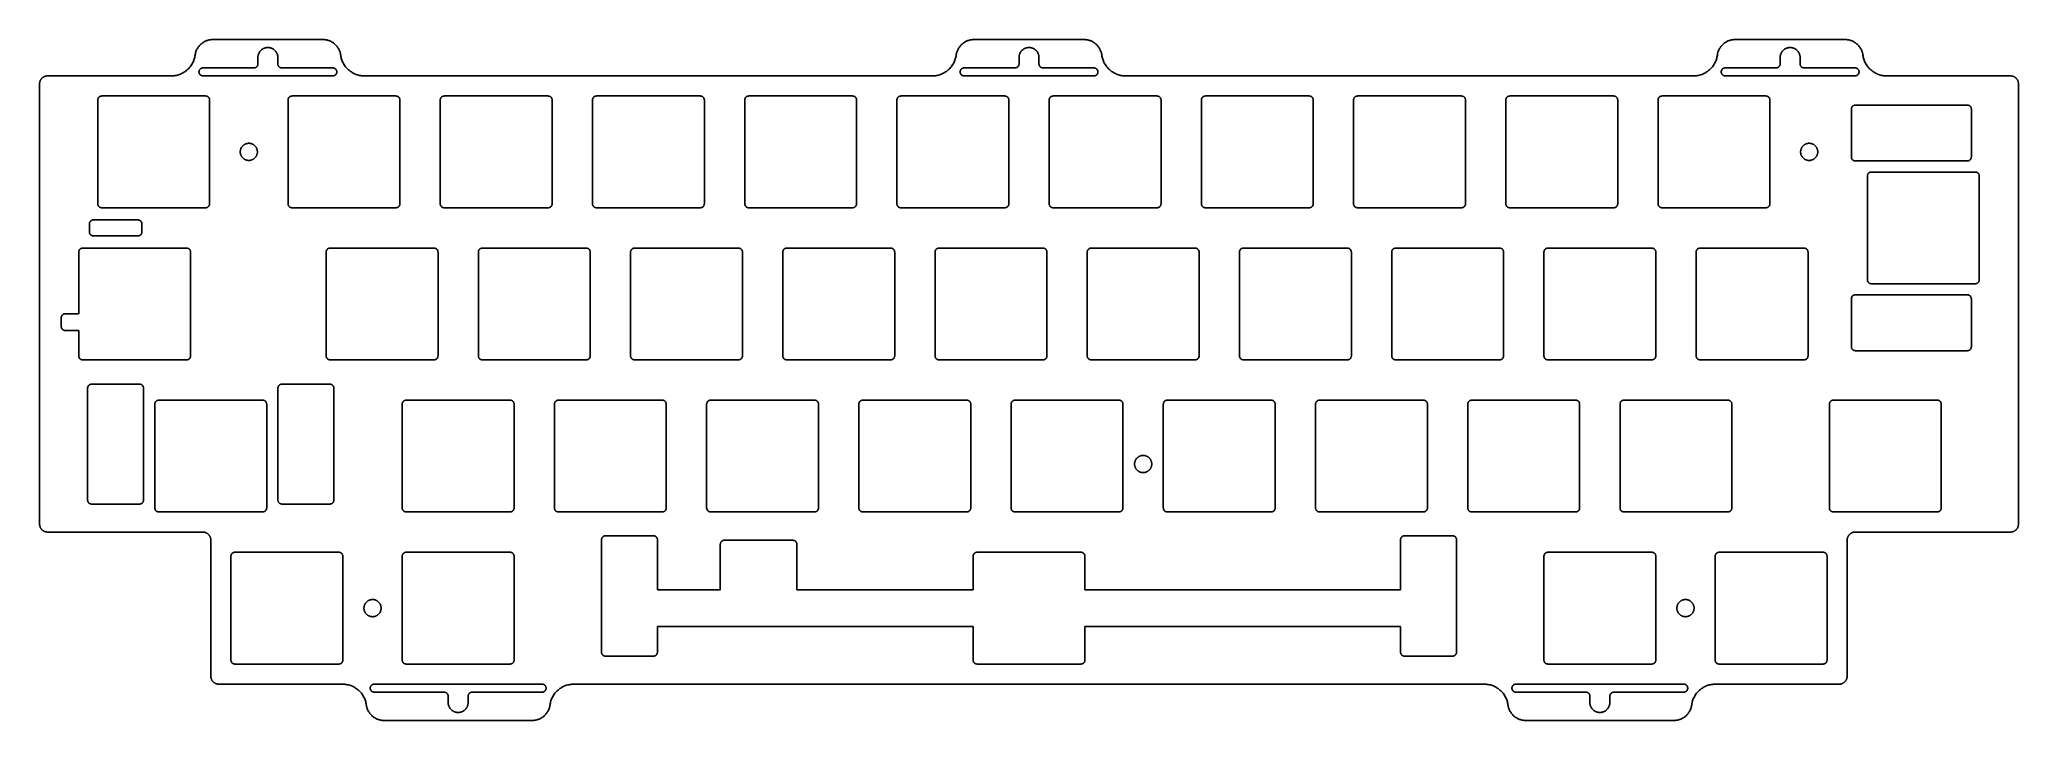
# Model space of a CAD drawing. Header units: millimetres. Extents: x -2342 to -2095, y -558 to -472.
import ezdxf

# ---------------------------------------------------------------- set-up
doc = ezdxf.new("R2010")
doc.units = ezdxf.units.MM
doc.layers.add('默认', color=7, linetype='Continuous', true_color=0xffffff)

msp = doc.modelspace()

# ---------------------------------------------------------------- linework, layer by layer
at = {"layer": '默认'}
for p, q in [((-2330.01, -495.07), (-2335.59, -495.07)), ((-2336.09, -495.57), (-2336.09, -496.57)), ((-2335.59, -497.07), (-2330.01, -497.07)), ((-2329.51, -496.57), (-2329.51, -495.57)), ((-2339.61, -507.32), (-2339.61, -508.42)), ((-2338.56, -506.82), (-2339.11, -506.82)), ((-2337.42, -506.82), (-2338.56, -506.82)), ((-2339.11, -508.92), (-2338.56, -508.92)), ((-2338.56, -508.92), (-2337.42, -508.92))]:
    msp.add_line(p, q, dxfattribs=at)
for points in [[(-2257.13, -535.7), (-2257.13, -541.4), (-2265, -541.4)], [(-2248.05, -535.2), (-2256.63, -535.2)], [(-2225.5, -541.4), (-2247.55, -541.4), (-2247.55, -535.7)], [(-2172, -541.4), (-2211.5, -541.4)], [(-2265, -546), (-2225.5, -546)], [(-2211.5, -546), (-2172, -546)]]:
    msp.add_lwpolyline(points, dxfattribs=at)
for points, weights in [([(-2322.86, -474.43), (-2322.6, -472.48), (-2320.63, -472.48)], [1, 0.752772652709, 1]), ([(-2306.87, -472.48), (-2304.9, -472.48), (-2304.64, -474.43)], [1, 0.752772652709, 1]), ([(-2227.61, -474.43), (-2227.35, -472.48), (-2225.38, -472.48)], [1, 0.752772652709, 1]), ([(-2211.62, -472.48), (-2209.65, -472.48), (-2209.39, -474.43)], [1, 0.752772652709, 1]), ([(-2132.36, -474.43), (-2132.1, -472.48), (-2130.13, -472.48)], [1, 0.752772652709, 1]), ([(-2116.37, -472.48), (-2114.4, -472.48), (-2114.14, -474.43)], [1, 0.752772652709, 1]), ([(-2325.84, -477.03), (-2323.21, -477.03), (-2322.86, -474.43)], [1, 0.752772652709, 1]), ([(-2304.64, -474.43), (-2304.29, -477.03), (-2301.66, -477.03)], [1, 0.752772652709, 1]), ([(-2230.59, -477.03), (-2227.96, -477.03), (-2227.61, -474.43)], [1, 0.752772652709, 1]), ([(-2209.39, -474.43), (-2209.04, -477.03), (-2206.41, -477.03)], [1, 0.752772652709, 1]), ([(-2135.34, -477.03), (-2132.71, -477.03), (-2132.36, -474.43)], [1, 0.752772652709, 1]), ([(-2114.14, -474.43), (-2113.79, -477.03), (-2111.16, -477.03)], [1, 0.752772652709, 1]), ([(-2342.32, -478.03), (-2342.32, -477.03), (-2341.32, -477.03)], [1, 0.707106781187, 1]), ([(-2315, -475.53), (-2315, -476.03), (-2315.5, -476.03)], [1, 0.707106781187, 1]), ([(-2312, -476.03), (-2312.5, -476.03), (-2312.5, -475.53)], [1, 0.707106781187, 1]), ([(-2219.75, -475.53), (-2219.75, -476.03), (-2220.25, -476.03)], [1, 0.707106781187, 1]), ([(-2216.75, -476.03), (-2217.25, -476.03), (-2217.25, -475.53)], [1, 0.707106781187, 1]), ([(-2124.5, -475.53), (-2124.5, -476.03), (-2125, -476.03)], [1, 0.707106781186, 1]), ([(-2121.5, -476.03), (-2122, -476.03), (-2122, -475.53)], [1, 0.707106781187, 1]), ([(-2095.68, -477.03), (-2094.68, -477.03), (-2094.68, -478.03)], [1, 0.707106781187, 1]), ([(-2334.54, -479.55), (-2335.04, -479.55), (-2335.04, -480.05)], [1, 0.707106781186, 1]), ([(-2321.04, -480.05), (-2321.04, -479.55), (-2321.54, -479.55)], [1, 0.707106781187, 1]), ([(-2310.73, -479.55), (-2311.23, -479.55), (-2311.23, -480.05)], [1, 0.707106781187, 1]), ([(-2297.23, -480.05), (-2297.23, -479.55), (-2297.73, -479.55)], [1, 0.707106781186, 1]), ([(-2291.68, -479.55), (-2292.18, -479.55), (-2292.18, -480.05)], [1, 0.707106781187, 1]), ([(-2278.18, -480.05), (-2278.18, -479.55), (-2278.68, -479.55)], [1, 0.707106781186, 1]), ([(-2272.63, -479.55), (-2273.13, -479.55), (-2273.13, -480.05)], [1, 0.707106781186, 1]), ([(-2259.13, -480.05), (-2259.13, -479.55), (-2259.63, -479.55)], [1, 0.707106781187, 1]), ([(-2253.58, -479.55), (-2254.08, -479.55), (-2254.08, -480.05)], [1, 0.707106781187, 1]), ([(-2240.08, -480.05), (-2240.08, -479.55), (-2240.58, -479.55)], [1, 0.707106781186, 1]), ([(-2234.53, -479.55), (-2235.03, -479.55), (-2235.03, -480.05)], [1, 0.707106781186, 1]), ([(-2221.03, -480.05), (-2221.03, -479.55), (-2221.53, -479.55)], [1, 0.707106781187, 1]), ([(-2215.48, -479.55), (-2215.98, -479.55), (-2215.98, -480.05)], [1, 0.707106781186, 1]), ([(-2201.98, -480.05), (-2201.98, -479.55), (-2202.48, -479.55)], [1, 0.707106781186, 1]), ([(-2196.43, -479.55), (-2196.93, -479.55), (-2196.93, -480.05)], [1, 0.707106781187, 1]), ([(-2182.93, -480.05), (-2182.93, -479.55), (-2183.43, -479.55)], [1, 0.707106781187, 1]), ([(-2177.38, -479.55), (-2177.88, -479.55), (-2177.88, -480.05)], [1, 0.707106781186, 1]), ([(-2163.88, -480.05), (-2163.88, -479.55), (-2164.38, -479.55)], [1, 0.707106781186, 1]), ([(-2158.33, -479.55), (-2158.83, -479.55), (-2158.83, -480.05)], [1, 0.707106781186, 1]), ([(-2144.83, -480.05), (-2144.83, -479.55), (-2145.33, -479.55)], [1, 0.707106781186, 1]), ([(-2139.28, -479.55), (-2139.78, -479.55), (-2139.78, -480.05)], [1, 0.707106781186, 1]), ([(-2125.78, -480.05), (-2125.78, -479.55), (-2126.28, -479.55)], [1, 0.707106781186, 1]), ([(-2115.09, -480.69), (-2115.59, -480.7), (-2115.59, -481.2)], [1, 0.707106781187, 1]), ([(-2100.57, -481.19), (-2100.57, -480.69), (-2101.07, -480.69)], [1, 0.707106781187, 1]), ([(-2115.59, -487.19), (-2115.59, -487.69), (-2115.09, -487.69)], [1, 0.707106781187, 1]), ([(-2113.08, -489.07), (-2113.58, -489.07), (-2113.58, -489.57)], [1, 0.707106781186, 1]), ([(-2099.58, -489.57), (-2099.58, -489.07), (-2100.08, -489.07)], [1, 0.707106781186, 1]), ([(-2335.59, -495.07), (-2336.09, -495.07), (-2336.09, -495.57)], [1, 0.707106781187, 1]), ([(-2335.04, -493.05), (-2335.04, -493.55), (-2334.54, -493.55)], [1, 0.707106781186, 1]), ([(-2329.51, -495.57), (-2329.51, -495.07), (-2330.01, -495.07)], [1, 0.707106781187, 1]), ([(-2321.54, -493.55), (-2321.04, -493.55), (-2321.04, -493.05)], [1, 0.707106781187, 1]), ([(-2311.23, -493.05), (-2311.23, -493.55), (-2310.73, -493.55)], [1, 0.707106781187, 1]), ([(-2297.73, -493.55), (-2297.23, -493.55), (-2297.23, -493.05)], [1, 0.707106781187, 1]), ([(-2292.18, -493.05), (-2292.18, -493.55), (-2291.68, -493.55)], [1, 0.707106781186, 1]), ([(-2278.68, -493.55), (-2278.18, -493.55), (-2278.18, -493.05)], [1, 0.707106781187, 1]), ([(-2273.13, -493.05), (-2273.13, -493.55), (-2272.63, -493.55)], [1, 0.707106781187, 1]), ([(-2259.63, -493.55), (-2259.13, -493.55), (-2259.13, -493.05)], [1, 0.707106781186, 1]), ([(-2254.08, -493.05), (-2254.08, -493.55), (-2253.58, -493.55)], [1, 0.707106781186, 1]), ([(-2240.58, -493.55), (-2240.08, -493.55), (-2240.08, -493.05)], [1, 0.707106781187, 1]), ([(-2235.03, -493.05), (-2235.03, -493.55), (-2234.53, -493.55)], [1, 0.707106781187, 1]), ([(-2221.53, -493.55), (-2221.03, -493.55), (-2221.03, -493.05)], [1, 0.707106781187, 1]), ([(-2215.98, -493.05), (-2215.98, -493.55), (-2215.48, -493.55)], [1, 0.707106781186, 1]), ([(-2202.48, -493.55), (-2201.98, -493.55), (-2201.98, -493.05)], [1, 0.707106781186, 1]), ([(-2196.93, -493.05), (-2196.93, -493.55), (-2196.43, -493.55)], [1, 0.707106781187, 1]), ([(-2183.43, -493.55), (-2182.93, -493.55), (-2182.93, -493.05)], [1, 0.707106781187, 1]), ([(-2177.88, -493.05), (-2177.88, -493.55), (-2177.38, -493.55)], [1, 0.707106781186, 1]), ([(-2164.38, -493.55), (-2163.88, -493.55), (-2163.88, -493.05)], [1, 0.707106781187, 1]), ([(-2158.83, -493.05), (-2158.83, -493.55), (-2158.33, -493.55)], [1, 0.707106781186, 1]), ([(-2145.33, -493.55), (-2144.83, -493.55), (-2144.83, -493.05)], [1, 0.707106781186, 1]), ([(-2139.78, -493.05), (-2139.78, -493.55), (-2139.28, -493.55)], [1, 0.707106781187, 1]), ([(-2126.28, -493.55), (-2125.78, -493.55), (-2125.78, -493.05)], [1, 0.707106781186, 1]), ([(-2336.09, -496.57), (-2336.09, -497.07), (-2335.59, -497.07)], [1, 0.707106781187, 1]), ([(-2330.01, -497.07), (-2329.51, -497.07), (-2329.51, -496.57)], [1, 0.707106781186, 1]), ([(-2336.92, -498.6), (-2337.42, -498.6), (-2337.42, -499.1)], [1, 0.707106781186, 1]), ([(-2323.42, -499.1), (-2323.42, -498.6), (-2323.92, -498.6)], [1, 0.707106781187, 1]), ([(-2305.96, -498.6), (-2306.46, -498.6), (-2306.46, -499.1)], [1, 0.707106781186, 1]), ([(-2292.46, -499.1), (-2292.46, -498.6), (-2292.96, -498.6)], [1, 0.707106781187, 1]), ([(-2286.91, -498.6), (-2287.41, -498.6), (-2287.41, -499.1)], [1, 0.707106781187, 1]), ([(-2273.41, -499.1), (-2273.41, -498.6), (-2273.91, -498.6)], [1, 0.707106781187, 1]), ([(-2267.86, -498.6), (-2268.36, -498.6), (-2268.36, -499.1)], [1, 0.707106781187, 1]), ([(-2254.36, -499.1), (-2254.36, -498.6), (-2254.86, -498.6)], [1, 0.707106781187, 1]), ([(-2248.81, -498.6), (-2249.31, -498.6), (-2249.31, -499.1)], [1, 0.707106781186, 1]), ([(-2235.31, -499.1), (-2235.31, -498.6), (-2235.81, -498.6)], [1, 0.707106781187, 1]), ([(-2229.76, -498.6), (-2230.26, -498.6), (-2230.26, -499.1)], [1, 0.707106781186, 1]), ([(-2216.26, -499.1), (-2216.26, -498.6), (-2216.76, -498.6)], [1, 0.707106781186, 1]), ([(-2210.71, -498.6), (-2211.21, -498.6), (-2211.21, -499.1)], [1, 0.707106781186, 1]), ([(-2197.21, -499.1), (-2197.21, -498.6), (-2197.71, -498.6)], [1, 0.707106781187, 1]), ([(-2191.66, -498.6), (-2192.16, -498.6), (-2192.16, -499.1)], [1, 0.707106781186, 1]), ([(-2178.16, -499.1), (-2178.16, -498.6), (-2178.66, -498.6)], [1, 0.707106781188, 1]), ([(-2172.61, -498.6), (-2173.11, -498.6), (-2173.11, -499.1)], [1, 0.707106781187, 1]), ([(-2159.11, -499.1), (-2159.11, -498.6), (-2159.61, -498.6)], [1, 0.707106781187, 1]), ([(-2153.56, -498.6), (-2154.06, -498.6), (-2154.06, -499.1)], [1, 0.707106781186, 1]), ([(-2140.06, -499.1), (-2140.06, -498.6), (-2140.56, -498.6)], [1, 0.707106781187, 1]), ([(-2134.51, -498.6), (-2135.01, -498.6), (-2135.01, -499.1)], [1, 0.707106781186, 1]), ([(-2121.01, -499.1), (-2121.01, -498.6), (-2121.51, -498.6)], [1, 0.707106781187, 1]), ([(-2113.58, -502.57), (-2113.58, -503.07), (-2113.08, -503.07)], [1, 0.707106781187, 1]), ([(-2100.08, -503.07), (-2099.58, -503.07), (-2099.58, -502.57)], [1, 0.707106781186, 1]), ([(-2115.59, -504.95), (-2115.59, -504.45), (-2115.09, -504.45)], [1, 0.707106781187, 1]), ([(-2339.11, -506.82), (-2339.61, -506.82), (-2339.61, -507.32)], [1, 0.707106781187, 1]), ([(-2339.61, -508.42), (-2339.61, -508.92), (-2339.11, -508.92)], [1, 0.707106781187, 1]), ([(-2337.42, -512.1), (-2337.42, -512.6), (-2336.92, -512.6)], [1, 0.707106781186, 1]), ([(-2323.92, -512.6), (-2323.42, -512.6), (-2323.42, -512.1)], [1, 0.707106781187, 1]), ([(-2306.46, -512.1), (-2306.46, -512.6), (-2305.96, -512.6)], [1, 0.707106781186, 1]), ([(-2292.96, -512.6), (-2292.46, -512.6), (-2292.46, -512.1)], [1, 0.707106781187, 1]), ([(-2287.41, -512.1), (-2287.41, -512.6), (-2286.91, -512.6)], [1, 0.707106781186, 1]), ([(-2273.91, -512.6), (-2273.41, -512.6), (-2273.41, -512.1)], [1, 0.707106781187, 1]), ([(-2268.36, -512.1), (-2268.36, -512.6), (-2267.86, -512.6)], [1, 0.707106781187, 1]), ([(-2254.86, -512.6), (-2254.36, -512.6), (-2254.36, -512.1)], [1, 0.707106781186, 1]), ([(-2249.31, -512.1), (-2249.31, -512.6), (-2248.81, -512.6)], [1, 0.707106781186, 1]), ([(-2235.81, -512.6), (-2235.31, -512.6), (-2235.31, -512.1)], [1, 0.707106781187, 1]), ([(-2230.26, -512.1), (-2230.26, -512.6), (-2229.76, -512.6)], [1, 0.707106781186, 1]), ([(-2216.76, -512.6), (-2216.26, -512.6), (-2216.26, -512.1)], [1, 0.707106781185, 1]), ([(-2211.21, -512.1), (-2211.21, -512.6), (-2210.71, -512.6)], [1, 0.707106781186, 1]), ([(-2197.71, -512.6), (-2197.21, -512.6), (-2197.21, -512.1)], [1, 0.707106781186, 1]), ([(-2192.16, -512.1), (-2192.16, -512.6), (-2191.66, -512.6)], [1, 0.707106781187, 1]), ([(-2178.66, -512.6), (-2178.16, -512.6), (-2178.16, -512.1)], [1, 0.707106781188, 1]), ([(-2173.11, -512.1), (-2173.11, -512.6), (-2172.61, -512.6)], [1, 0.707106781185, 1]), ([(-2159.61, -512.6), (-2159.11, -512.6), (-2159.11, -512.1)], [1, 0.707106781187, 1]), ([(-2154.06, -512.1), (-2154.06, -512.6), (-2153.56, -512.6)], [1, 0.707106781186, 1]), ([(-2140.56, -512.6), (-2140.06, -512.6), (-2140.06, -512.1)], [1, 0.707106781187, 1]), ([(-2135.01, -512.1), (-2135.01, -512.6), (-2134.51, -512.6)], [1, 0.707106781186, 1]), ([(-2121.51, -512.6), (-2121.01, -512.6), (-2121.01, -512.1)], [1, 0.707106781187, 1]), ([(-2115.09, -511.45), (-2115.59, -511.45), (-2115.59, -510.95)], [1, 0.707106781187, 1]), ([(-2100.57, -510.95), (-2100.57, -511.45), (-2101.07, -511.45)], [1, 0.707106781187, 1]), ([(-2329.81, -515.64), (-2329.31, -515.64), (-2329.31, -516.14)], [1, 0.707106781187, 1]), ([(-2311.99, -515.64), (-2312.49, -515.64), (-2312.49, -516.14)], [1, 0.707106781187, 1]), ([(-2327.4, -517.65), (-2327.9, -517.65), (-2327.9, -518.15)], [1, 0.707106781187, 1]), ([(-2313.9, -518.15), (-2313.9, -517.65), (-2314.4, -517.65)], [1, 0.707106781186, 1]), ([(-2296.44, -517.65), (-2296.94, -517.65), (-2296.94, -518.15)], [1, 0.707106781187, 1]), ([(-2282.94, -518.15), (-2282.94, -517.65), (-2283.44, -517.65)], [1, 0.707106781186, 1]), ([(-2277.39, -517.65), (-2277.89, -517.65), (-2277.89, -518.15)], [1, 0.707106781187, 1]), ([(-2263.89, -518.15), (-2263.89, -517.65), (-2264.39, -517.65)], [1, 0.707106781187, 1]), ([(-2258.34, -517.65), (-2258.84, -517.65), (-2258.84, -518.15)], [1, 0.707106781187, 1]), ([(-2244.84, -518.15), (-2244.84, -517.65), (-2245.34, -517.65)], [1, 0.707106781188, 1]), ([(-2239.29, -517.65), (-2239.79, -517.65), (-2239.79, -518.15)], [1, 0.707106781186, 1]), ([(-2225.79, -518.15), (-2225.79, -517.65), (-2226.29, -517.65)], [1, 0.707106781187, 1]), ([(-2220.24, -517.65), (-2220.74, -517.65), (-2220.74, -518.15)], [1, 0.707106781187, 1]), ([(-2206.74, -518.15), (-2206.74, -517.65), (-2207.24, -517.65)], [1, 0.707106781187, 1]), ([(-2201.19, -517.65), (-2201.69, -517.65), (-2201.69, -518.15)], [1, 0.707106781186, 1]), ([(-2187.69, -518.15), (-2187.69, -517.65), (-2188.19, -517.65)], [1, 0.707106781187, 1]), ([(-2182.14, -517.65), (-2182.64, -517.65), (-2182.64, -518.15)], [1, 0.707106781186, 1]), ([(-2168.64, -518.15), (-2168.64, -517.65), (-2169.14, -517.65)], [1, 0.707106781188, 1]), ([(-2163.09, -517.65), (-2163.59, -517.65), (-2163.59, -518.15)], [1, 0.707106781187, 1]), ([(-2149.59, -518.15), (-2149.59, -517.65), (-2150.09, -517.65)], [1, 0.707106781186, 1]), ([(-2144.04, -517.65), (-2144.54, -517.65), (-2144.54, -518.15)], [1, 0.707106781186, 1]), ([(-2130.54, -518.15), (-2130.54, -517.65), (-2131.04, -517.65)], [1, 0.707106781186, 1]), ([(-2117.84, -517.65), (-2118.34, -517.65), (-2118.34, -518.15)], [1, 0.707106781186, 1]), ([(-2104.34, -518.15), (-2104.34, -517.65), (-2104.84, -517.65)], [1, 0.707106781186, 1]), ([(-2335.81, -530.66), (-2336.31, -530.66), (-2336.31, -530.16)], [1, 0.707106781187, 1]), ([(-2329.31, -530.16), (-2329.31, -530.66), (-2329.81, -530.66)], [1, 0.707106781187, 1]), ([(-2327.9, -531.15), (-2327.9, -531.65), (-2327.4, -531.65)], [1, 0.707106781187, 1]), ([(-2314.4, -531.65), (-2313.9, -531.65), (-2313.9, -531.15)], [1, 0.707106781186, 1]), ([(-2312.49, -530.16), (-2312.48, -530.66), (-2311.98, -530.66)], [1, 0.707106781187, 1]), ([(-2305.99, -530.66), (-2305.49, -530.66), (-2305.49, -530.16)], [1, 0.707106781187, 1]), ([(-2296.94, -531.15), (-2296.94, -531.65), (-2296.44, -531.65)], [1, 0.707106781186, 1]), ([(-2283.44, -531.65), (-2282.94, -531.65), (-2282.94, -531.15)], [1, 0.707106781186, 1]), ([(-2277.89, -531.15), (-2277.89, -531.65), (-2277.39, -531.65)], [1, 0.707106781186, 1]), ([(-2264.39, -531.65), (-2263.89, -531.65), (-2263.89, -531.15)], [1, 0.707106781186, 1]), ([(-2258.84, -531.15), (-2258.84, -531.65), (-2258.34, -531.65)], [1, 0.707106781186, 1]), ([(-2245.34, -531.65), (-2244.84, -531.65), (-2244.84, -531.15)], [1, 0.707106781186, 1]), ([(-2239.79, -531.15), (-2239.79, -531.65), (-2239.29, -531.65)], [1, 0.707106781186, 1]), ([(-2226.29, -531.65), (-2225.79, -531.65), (-2225.79, -531.15)], [1, 0.707106781186, 1]), ([(-2220.74, -531.15), (-2220.74, -531.65), (-2220.24, -531.65)], [1, 0.707106781186, 1]), ([(-2207.24, -531.65), (-2206.74, -531.65), (-2206.74, -531.15)], [1, 0.707106781186, 1]), ([(-2201.69, -531.15), (-2201.69, -531.65), (-2201.19, -531.65)], [1, 0.707106781186, 1]), ([(-2188.19, -531.65), (-2187.69, -531.65), (-2187.69, -531.15)], [1, 0.707106781186, 1]), ([(-2182.64, -531.15), (-2182.64, -531.65), (-2182.14, -531.65)], [1, 0.707106781185, 1]), ([(-2169.14, -531.65), (-2168.64, -531.65), (-2168.64, -531.15)], [1, 0.707106781186, 1]), ([(-2163.59, -531.15), (-2163.59, -531.65), (-2163.09, -531.65)], [1, 0.707106781186, 1]), ([(-2150.09, -531.65), (-2149.59, -531.65), (-2149.59, -531.15)], [1, 0.707106781186, 1]), ([(-2144.54, -531.15), (-2144.54, -531.65), (-2144.04, -531.65)], [1, 0.707106781186, 1]), ([(-2131.04, -531.65), (-2130.54, -531.65), (-2130.54, -531.15)], [1, 0.707106781186, 1]), ([(-2118.34, -531.15), (-2118.34, -531.65), (-2117.84, -531.65)], [1, 0.707106781186, 1]), ([(-2104.84, -531.65), (-2104.34, -531.65), (-2104.34, -531.15)], [1, 0.707106781186, 1]), ([(-2341.32, -534.17), (-2342.32, -534.17), (-2342.32, -533.17)], [1, 0.707106781187, 1]), ([(-2320.89, -535.17), (-2320.89, -534.17), (-2321.89, -534.17)], [1, 0.707106781187, 1]), ([(-2265, -535.13), (-2265, -534.63), (-2265.5, -534.63)], [1, 0.707106781187, 1]), ([(-2165, -535.13), (-2165, -534.63), (-2165.5, -534.63)], [1, 0.707106781187, 1]), ([(-2115.11, -534.17), (-2116.11, -534.17), (-2116.11, -535.17)], [1, 0.707106781187, 1]), ([(-2094.68, -533.17), (-2094.68, -534.17), (-2095.68, -534.17)], [1, 0.707106781187, 1]), ([(-2317.87, -536.7), (-2318.37, -536.7), (-2318.37, -537.2)], [1, 0.707106781186, 1]), ([(-2304.37, -537.2), (-2304.37, -536.7), (-2304.87, -536.7)], [1, 0.707106781187, 1]), ([(-2296.44, -536.7), (-2296.94, -536.7), (-2296.94, -537.2)], [1, 0.707106781186, 1]), ([(-2282.94, -537.2), (-2282.94, -536.7), (-2283.44, -536.7)], [1, 0.707106781187, 1]), ([(-2256.63, -535.2), (-2257.13, -535.2), (-2257.13, -535.7)], [1, 0.707106781187, 1]), ([(-2247.55, -535.7), (-2247.55, -535.2), (-2248.05, -535.2)], [1, 0.707106781187, 1]), ([(-2225, -536.7), (-2225.5, -536.7), (-2225.5, -537.2)], [1, 0.707106781186, 1]), ([(-2211.5, -537.2), (-2211.5, -536.7), (-2212, -536.7)], [1, 0.707106781187, 1]), ([(-2153.56, -536.7), (-2154.06, -536.7), (-2154.06, -537.2)], [1, 0.707106781186, 1]), ([(-2140.06, -537.2), (-2140.06, -536.7), (-2140.56, -536.7)], [1, 0.707106781187, 1]), ([(-2132.13, -536.7), (-2132.63, -536.7), (-2132.63, -537.2)], [1, 0.707106781186, 1]), ([(-2118.63, -537.2), (-2118.63, -536.7), (-2119.13, -536.7)], [1, 0.707106781187, 1]), ([(-2272, -549.21), (-2272, -549.71), (-2271.5, -549.71)], [1, 0.707106781187, 1]), ([(-2265.5, -549.71), (-2265, -549.71), (-2265, -549.21)], [1, 0.707106781187, 1]), ([(-2172, -549.21), (-2172, -549.71), (-2171.5, -549.71)], [1, 0.707106781187, 1]), ([(-2165.5, -549.71), (-2165, -549.71), (-2165, -549.21)], [1, 0.707106781187, 1]), ([(-2319.89, -553.22), (-2320.89, -553.22), (-2320.89, -552.22)], [1, 0.707106781187, 1]), ([(-2318.37, -550.2), (-2318.37, -550.7), (-2317.87, -550.7)], [1, 0.707106781186, 1]), ([(-2304.87, -550.7), (-2304.37, -550.7), (-2304.37, -550.2)], [1, 0.707106781187, 1]), ([(-2296.94, -550.2), (-2296.94, -550.7), (-2296.44, -550.7)], [1, 0.707106781186, 1]), ([(-2283.44, -550.7), (-2282.94, -550.7), (-2282.94, -550.2)], [1, 0.707106781187, 1]), ([(-2225.5, -550.2), (-2225.5, -550.7), (-2225, -550.7)], [1, 0.707106781186, 1]), ([(-2212, -550.7), (-2211.5, -550.7), (-2211.5, -550.2)], [1, 0.707106781187, 1]), ([(-2154.06, -550.2), (-2154.06, -550.7), (-2153.56, -550.7)], [1, 0.707106781186, 1]), ([(-2140.56, -550.7), (-2140.06, -550.7), (-2140.06, -550.2)], [1, 0.707106781187, 1]), ([(-2132.63, -550.2), (-2132.63, -550.7), (-2132.13, -550.7)], [1, 0.707106781186, 1]), ([(-2119.13, -550.7), (-2118.63, -550.7), (-2118.63, -550.2)], [1, 0.707106781187, 1]), ([(-2116.11, -552.22), (-2116.11, -553.22), (-2117.11, -553.22)], [1, 0.707106781187, 1]), ([(-2301.43, -555.82), (-2301.78, -553.22), (-2304.41, -553.22)], [1, 0.752772652709, 1]), ([(-2291.69, -554.22), (-2291.19, -554.22), (-2291.19, -554.72)], [1, 0.707106781187, 1]), ([(-2288.69, -554.72), (-2288.69, -554.22), (-2288.19, -554.22)], [1, 0.707106781187, 1]), ([(-2275.47, -553.22), (-2278.09, -553.22), (-2278.44, -555.82)], [1, 0.752772652709, 1]), ([(-2158.56, -555.82), (-2158.91, -553.22), (-2161.53, -553.22)], [1, 0.752772652709, 1]), ([(-2148.81, -554.22), (-2148.31, -554.22), (-2148.31, -554.72)], [1, 0.707106781187, 1]), ([(-2145.81, -554.72), (-2145.81, -554.22), (-2145.31, -554.22)], [1, 0.707106781187, 1]), ([(-2132.6, -553.22), (-2135.22, -553.22), (-2135.57, -555.82)], [1, 0.752772652709, 1]), ([(-2299.2, -557.77), (-2301.17, -557.77), (-2301.43, -555.82)], [1, 0.752772652709, 1]), ([(-2278.44, -555.82), (-2278.71, -557.77), (-2280.67, -557.77)], [1, 0.752772652709, 1]), ([(-2156.33, -557.77), (-2158.3, -557.77), (-2158.56, -555.82)], [1, 0.752772652709, 1]), ([(-2135.57, -555.82), (-2135.83, -557.77), (-2137.8, -557.77)], [1, 0.752772652709, 1])]:
    msp.add_rational_spline(points, weights, degree=2, dxfattribs=at)
for points in [[(-2320.63, -472.48), (-2313.75, -472.48), (-2306.87, -472.48)], [(-2225.38, -472.48), (-2218.5, -472.48), (-2211.62, -472.48)], [(-2130.13, -472.48), (-2123.25, -472.48), (-2116.37, -472.48)], [(-2315, -474.73), (-2315, -475.13), (-2315, -475.53)], [(-2312.5, -475.53), (-2312.5, -475.13), (-2312.5, -474.73)], [(-2219.75, -474.73), (-2219.75, -475.13), (-2219.75, -475.53)], [(-2217.25, -475.53), (-2217.25, -475.13), (-2217.25, -474.73)], [(-2124.5, -474.73), (-2124.5, -475.13), (-2124.5, -475.53)], [(-2122, -475.53), (-2122, -475.13), (-2122, -474.73)], [(-2341.32, -477.03), (-2340.03, -477.03), (-2325.84, -477.03)], [(-2315.5, -476.03), (-2318.69, -476.03), (-2321.87, -476.03)], [(-2321.87, -477.03), (-2313.75, -477.03), (-2305.63, -477.03)], [(-2305.63, -476.03), (-2308.81, -476.03), (-2312, -476.03)], [(-2301.66, -477.03), (-2270.89, -477.03), (-2230.59, -477.03)], [(-2220.25, -476.03), (-2223.44, -476.03), (-2226.62, -476.03)], [(-2226.62, -477.03), (-2218.5, -477.03), (-2210.38, -477.03)], [(-2210.38, -476.03), (-2213.56, -476.03), (-2216.75, -476.03)], [(-2206.41, -477.03), (-2166.15, -477.03), (-2135.34, -477.03)], [(-2125, -476.03), (-2128.19, -476.03), (-2131.37, -476.03)], [(-2131.37, -477.03), (-2123.25, -477.03), (-2115.13, -477.03)], [(-2115.13, -476.03), (-2118.31, -476.03), (-2121.5, -476.03)], [(-2111.16, -477.03), (-2101.97, -477.03), (-2095.68, -477.03)], [(-2342.32, -533.17), (-2342.32, -505.6), (-2342.32, -478.03)], [(-2335.04, -480.05), (-2335.04, -486.55), (-2335.04, -493.05)], [(-2321.54, -479.55), (-2328.04, -479.55), (-2334.54, -479.55)], [(-2321.04, -493.05), (-2321.04, -486.55), (-2321.04, -480.05)], [(-2311.23, -480.05), (-2311.23, -486.55), (-2311.23, -493.05)], [(-2297.73, -479.55), (-2304.23, -479.55), (-2310.73, -479.55)], [(-2297.23, -493.05), (-2297.23, -486.55), (-2297.23, -480.05)], [(-2292.18, -480.05), (-2292.18, -486.55), (-2292.18, -493.05)], [(-2278.68, -479.55), (-2285.18, -479.55), (-2291.68, -479.55)], [(-2278.18, -493.05), (-2278.18, -486.55), (-2278.18, -480.05)], [(-2273.13, -480.05), (-2273.13, -486.55), (-2273.13, -493.05)], [(-2259.63, -479.55), (-2266.13, -479.55), (-2272.63, -479.55)], [(-2259.13, -493.05), (-2259.13, -486.55), (-2259.13, -480.05)], [(-2254.08, -480.05), (-2254.08, -486.55), (-2254.08, -493.05)], [(-2240.58, -479.55), (-2247.08, -479.55), (-2253.58, -479.55)], [(-2240.08, -493.05), (-2240.08, -486.55), (-2240.08, -480.05)], [(-2235.03, -480.05), (-2235.03, -486.55), (-2235.03, -493.05)], [(-2221.53, -479.55), (-2228.03, -479.55), (-2234.53, -479.55)], [(-2221.03, -493.05), (-2221.03, -486.55), (-2221.03, -480.05)], [(-2215.98, -480.05), (-2215.98, -486.55), (-2215.98, -493.05)], [(-2202.48, -479.55), (-2208.98, -479.55), (-2215.48, -479.55)], [(-2201.98, -493.05), (-2201.98, -486.55), (-2201.98, -480.05)], [(-2196.93, -480.05), (-2196.93, -486.55), (-2196.93, -493.05)], [(-2183.43, -479.55), (-2189.93, -479.55), (-2196.43, -479.55)], [(-2182.93, -493.05), (-2182.93, -486.55), (-2182.93, -480.05)], [(-2177.88, -480.05), (-2177.88, -486.55), (-2177.88, -493.05)], [(-2164.38, -479.55), (-2170.88, -479.55), (-2177.38, -479.55)], [(-2163.88, -493.05), (-2163.88, -486.55), (-2163.88, -480.05)], [(-2158.83, -480.05), (-2158.83, -486.55), (-2158.83, -493.05)], [(-2145.33, -479.55), (-2151.83, -479.55), (-2158.33, -479.55)], [(-2144.83, -493.05), (-2144.83, -486.55), (-2144.83, -480.05)], [(-2139.78, -480.05), (-2139.78, -486.55), (-2139.78, -493.05)], [(-2126.28, -479.55), (-2132.78, -479.55), (-2139.28, -479.55)], [(-2125.78, -493.05), (-2125.78, -486.55), (-2125.78, -480.05)], [(-2094.68, -478.03), (-2094.68, -505.6), (-2094.68, -533.17)], [(-2115.59, -481.2), (-2115.59, -484.19), (-2115.59, -487.19)], [(-2101.07, -480.69), (-2108.08, -480.69), (-2115.09, -480.69)], [(-2100.57, -487.15), (-2100.57, -484.17), (-2100.57, -481.19)], [(-2115.09, -487.69), (-2108.1, -487.69), (-2101.1, -487.69)], [(-2113.58, -489.57), (-2113.58, -496.07), (-2113.58, -502.57)], [(-2100.08, -489.07), (-2106.58, -489.07), (-2113.08, -489.07)], [(-2099.58, -502.57), (-2099.58, -496.07), (-2099.58, -489.57)], [(-2334.54, -493.55), (-2328.04, -493.55), (-2321.54, -493.55)], [(-2310.73, -493.55), (-2304.23, -493.55), (-2297.73, -493.55)], [(-2291.68, -493.55), (-2285.18, -493.55), (-2278.68, -493.55)], [(-2272.63, -493.55), (-2266.13, -493.55), (-2259.63, -493.55)], [(-2253.58, -493.55), (-2247.08, -493.55), (-2240.58, -493.55)], [(-2234.53, -493.55), (-2228.03, -493.55), (-2221.53, -493.55)], [(-2215.48, -493.55), (-2208.98, -493.55), (-2202.48, -493.55)], [(-2196.43, -493.55), (-2189.93, -493.55), (-2183.43, -493.55)], [(-2177.38, -493.55), (-2170.88, -493.55), (-2164.38, -493.55)], [(-2158.33, -493.55), (-2151.83, -493.55), (-2145.33, -493.55)], [(-2139.28, -493.55), (-2132.78, -493.55), (-2126.28, -493.55)], [(-2337.42, -499.1), (-2337.42, -502.96), (-2337.42, -506.82)], [(-2323.92, -498.6), (-2329.34, -498.6), (-2336.92, -498.6)], [(-2323.42, -512.1), (-2323.42, -505.6), (-2323.42, -499.1)], [(-2306.46, -499.1), (-2306.46, -505.6), (-2306.46, -512.1)], [(-2292.96, -498.6), (-2299.46, -498.6), (-2305.96, -498.6)], [(-2292.46, -512.1), (-2292.46, -505.6), (-2292.46, -499.1)], [(-2287.41, -499.1), (-2287.41, -505.6), (-2287.41, -512.1)], [(-2273.91, -498.6), (-2280.41, -498.6), (-2286.91, -498.6)], [(-2273.41, -512.1), (-2273.41, -505.6), (-2273.41, -499.1)], [(-2268.36, -499.1), (-2268.36, -505.6), (-2268.36, -512.1)], [(-2254.86, -498.6), (-2261.36, -498.6), (-2267.86, -498.6)], [(-2254.36, -512.1), (-2254.36, -505.6), (-2254.36, -499.1)], [(-2249.31, -499.1), (-2249.31, -505.6), (-2249.31, -512.1)], [(-2235.81, -498.6), (-2242.31, -498.6), (-2248.81, -498.6)], [(-2235.31, -512.1), (-2235.31, -505.6), (-2235.31, -499.1)], [(-2230.26, -499.1), (-2230.26, -505.6), (-2230.26, -512.1)], [(-2216.76, -498.6), (-2223.26, -498.6), (-2229.76, -498.6)], [(-2216.26, -512.1), (-2216.26, -505.6), (-2216.26, -499.1)], [(-2211.21, -499.1), (-2211.21, -505.6), (-2211.21, -512.1)], [(-2197.71, -498.6), (-2204.21, -498.6), (-2210.71, -498.6)], [(-2197.21, -512.1), (-2197.21, -505.6), (-2197.21, -499.1)], [(-2192.16, -499.1), (-2192.16, -505.6), (-2192.16, -512.1)], [(-2178.66, -498.6), (-2185.16, -498.6), (-2191.66, -498.6)], [(-2178.16, -512.1), (-2178.16, -505.6), (-2178.16, -499.1)], [(-2173.11, -499.1), (-2173.11, -505.6), (-2173.11, -512.1)], [(-2159.61, -498.6), (-2166.11, -498.6), (-2172.61, -498.6)], [(-2159.11, -512.1), (-2159.11, -505.6), (-2159.11, -499.1)], [(-2154.06, -499.1), (-2154.06, -505.6), (-2154.06, -512.1)], [(-2140.56, -498.6), (-2147.06, -498.6), (-2153.56, -498.6)], [(-2140.06, -512.1), (-2140.06, -505.6), (-2140.06, -499.1)], [(-2135.01, -499.1), (-2135.01, -505.6), (-2135.01, -512.1)], [(-2121.51, -498.6), (-2128.01, -498.6), (-2134.51, -498.6)], [(-2121.01, -512.1), (-2121.01, -505.6), (-2121.01, -499.1)], [(-2115.59, -510.95), (-2115.59, -507.95), (-2115.59, -504.95)], [(-2115.09, -504.45), (-2108.1, -504.45), (-2101.1, -504.45)], [(-2113.08, -503.07), (-2106.58, -503.07), (-2100.08, -503.07)], [(-2100.57, -504.99), (-2100.57, -507.97), (-2100.57, -510.95)], [(-2337.42, -508.92), (-2337.42, -510.51), (-2337.42, -512.1)], [(-2336.92, -512.6), (-2329.34, -512.6), (-2323.92, -512.6)], [(-2305.96, -512.6), (-2299.46, -512.6), (-2292.96, -512.6)], [(-2286.91, -512.6), (-2280.41, -512.6), (-2273.91, -512.6)], [(-2267.86, -512.6), (-2261.36, -512.6), (-2254.86, -512.6)], [(-2248.81, -512.6), (-2242.31, -512.6), (-2235.81, -512.6)], [(-2229.76, -512.6), (-2223.26, -512.6), (-2216.76, -512.6)], [(-2210.71, -512.6), (-2204.21, -512.6), (-2197.71, -512.6)], [(-2191.66, -512.6), (-2185.16, -512.6), (-2178.66, -512.6)], [(-2172.61, -512.6), (-2166.11, -512.6), (-2159.61, -512.6)], [(-2153.56, -512.6), (-2147.06, -512.6), (-2140.56, -512.6)], [(-2134.51, -512.6), (-2128.01, -512.6), (-2121.51, -512.6)], [(-2101.07, -511.45), (-2108.08, -511.45), (-2115.09, -511.45)], [(-2336.31, -530.16), (-2336.31, -523.16), (-2336.31, -516.17)], [(-2335.77, -515.64), (-2332.79, -515.64), (-2329.81, -515.64)], [(-2329.31, -516.14), (-2329.31, -523.15), (-2329.31, -530.16)], [(-2312.49, -516.14), (-2312.49, -523.15), (-2312.49, -530.16)], [(-2306.03, -515.64), (-2309.01, -515.64), (-2311.99, -515.64)], [(-2305.49, -530.16), (-2305.49, -523.16), (-2305.49, -516.17)], [(-2327.9, -518.15), (-2327.9, -524.65), (-2327.9, -531.15)], [(-2314.4, -517.65), (-2320.9, -517.65), (-2327.4, -517.65)], [(-2313.9, -531.15), (-2313.9, -524.65), (-2313.9, -518.15)], [(-2296.94, -518.15), (-2296.94, -524.65), (-2296.94, -531.15)], [(-2283.44, -517.65), (-2289.94, -517.65), (-2296.44, -517.65)], [(-2282.94, -531.15), (-2282.94, -524.65), (-2282.94, -518.15)], [(-2277.89, -518.15), (-2277.89, -524.65), (-2277.89, -531.15)], [(-2264.39, -517.65), (-2270.89, -517.65), (-2277.39, -517.65)], [(-2263.89, -531.15), (-2263.89, -524.65), (-2263.89, -518.15)], [(-2258.84, -518.15), (-2258.84, -524.65), (-2258.84, -531.15)], [(-2245.34, -517.65), (-2251.84, -517.65), (-2258.34, -517.65)], [(-2244.84, -531.15), (-2244.84, -524.65), (-2244.84, -518.15)], [(-2239.79, -518.15), (-2239.79, -524.65), (-2239.79, -531.15)], [(-2226.29, -517.65), (-2232.79, -517.65), (-2239.29, -517.65)], [(-2225.79, -531.15), (-2225.79, -524.65), (-2225.79, -518.15)], [(-2220.74, -518.15), (-2220.74, -524.65), (-2220.74, -531.15)], [(-2207.24, -517.65), (-2213.74, -517.65), (-2220.24, -517.65)], [(-2206.74, -531.15), (-2206.74, -524.65), (-2206.74, -518.15)], [(-2201.69, -518.15), (-2201.69, -524.65), (-2201.69, -531.15)], [(-2188.19, -517.65), (-2194.69, -517.65), (-2201.19, -517.65)], [(-2187.69, -531.15), (-2187.69, -524.65), (-2187.69, -518.15)], [(-2182.64, -518.15), (-2182.64, -524.65), (-2182.64, -531.15)], [(-2169.14, -517.65), (-2175.64, -517.65), (-2182.14, -517.65)], [(-2168.64, -531.15), (-2168.64, -524.65), (-2168.64, -518.15)], [(-2163.59, -518.15), (-2163.59, -524.65), (-2163.59, -531.15)], [(-2150.09, -517.65), (-2156.59, -517.65), (-2163.09, -517.65)], [(-2149.59, -531.15), (-2149.59, -524.65), (-2149.59, -518.15)], [(-2144.54, -518.15), (-2144.54, -524.65), (-2144.54, -531.15)], [(-2131.04, -517.65), (-2137.54, -517.65), (-2144.04, -517.65)], [(-2130.54, -531.15), (-2130.54, -524.65), (-2130.54, -518.15)], [(-2118.34, -518.15), (-2118.34, -524.65), (-2118.34, -531.15)], [(-2104.84, -517.65), (-2111.34, -517.65), (-2117.84, -517.65)], [(-2104.34, -531.15), (-2104.34, -524.65), (-2104.34, -518.15)], [(-2329.81, -530.66), (-2332.81, -530.66), (-2335.81, -530.66)], [(-2327.4, -531.65), (-2320.9, -531.65), (-2314.4, -531.65)], [(-2311.98, -530.66), (-2308.98, -530.66), (-2305.99, -530.66)], [(-2296.44, -531.65), (-2289.94, -531.65), (-2283.44, -531.65)], [(-2277.39, -531.65), (-2270.89, -531.65), (-2264.39, -531.65)], [(-2258.34, -531.65), (-2251.84, -531.65), (-2245.34, -531.65)], [(-2239.29, -531.65), (-2232.79, -531.65), (-2226.29, -531.65)], [(-2220.24, -531.65), (-2213.74, -531.65), (-2207.24, -531.65)], [(-2201.19, -531.65), (-2194.69, -531.65), (-2188.19, -531.65)], [(-2182.14, -531.65), (-2175.64, -531.65), (-2169.14, -531.65)], [(-2163.09, -531.65), (-2156.59, -531.65), (-2150.09, -531.65)], [(-2144.04, -531.65), (-2137.54, -531.65), (-2131.04, -531.65)], [(-2117.84, -531.65), (-2111.34, -531.65), (-2104.84, -531.65)], [(-2321.89, -534.17), (-2331.61, -534.17), (-2341.32, -534.17)], [(-2265.5, -534.63), (-2268.48, -534.63), (-2271.46, -534.63)], [(-2165.5, -534.63), (-2168.48, -534.63), (-2171.46, -534.63)], [(-2095.68, -534.17), (-2105.4, -534.17), (-2115.11, -534.17)], [(-2320.89, -552.22), (-2320.89, -543.69), (-2320.89, -535.17)], [(-2318.37, -537.2), (-2318.37, -543.7), (-2318.37, -550.2)], [(-2304.87, -536.7), (-2311.37, -536.7), (-2317.87, -536.7)], [(-2304.37, -550.2), (-2304.37, -543.7), (-2304.37, -537.2)], [(-2296.94, -537.2), (-2296.94, -543.7), (-2296.94, -550.2)], [(-2283.44, -536.7), (-2289.94, -536.7), (-2296.44, -536.7)], [(-2282.94, -550.2), (-2282.94, -543.7), (-2282.94, -537.2)], [(-2272, -535.16), (-2272, -542.21), (-2272, -549.21)], [(-2265, -541.4), (-2265, -538.27), (-2265, -535.13)], [(-2225.5, -537.2), (-2225.5, -539.3), (-2225.5, -541.4)], [(-2212, -536.7), (-2218.5, -536.7), (-2225, -536.7)], [(-2211.5, -541.4), (-2211.5, -539.3), (-2211.5, -537.2)], [(-2172, -535.16), (-2172, -538.28), (-2172, -541.4)], [(-2165, -549.21), (-2165, -542.2), (-2165, -535.13)], [(-2154.06, -537.2), (-2154.06, -543.7), (-2154.06, -550.2)], [(-2140.56, -536.7), (-2147.06, -536.7), (-2153.56, -536.7)], [(-2140.06, -550.2), (-2140.06, -543.7), (-2140.06, -537.2)], [(-2132.63, -537.2), (-2132.63, -543.7), (-2132.63, -550.2)], [(-2119.13, -536.7), (-2125.63, -536.7), (-2132.13, -536.7)], [(-2118.63, -550.2), (-2118.63, -543.7), (-2118.63, -537.2)], [(-2116.11, -535.17), (-2116.11, -543.69), (-2116.11, -552.22)], [(-2265, -549.21), (-2265, -547.6), (-2265, -546)], [(-2225.5, -546), (-2225.5, -548.1), (-2225.5, -550.2)], [(-2211.5, -550.2), (-2211.5, -548.1), (-2211.5, -546)], [(-2172, -546), (-2172, -547.6), (-2172, -549.21)], [(-2271.5, -549.71), (-2268.5, -549.71), (-2265.5, -549.71)], [(-2171.5, -549.71), (-2168.5, -549.71), (-2165.5, -549.71)], [(-2317.87, -550.7), (-2311.37, -550.7), (-2304.87, -550.7)], [(-2296.44, -550.7), (-2289.94, -550.7), (-2283.44, -550.7)], [(-2225, -550.7), (-2218.5, -550.7), (-2212, -550.7)], [(-2153.56, -550.7), (-2147.06, -550.7), (-2140.56, -550.7)], [(-2132.13, -550.7), (-2125.63, -550.7), (-2119.13, -550.7)], [(-2304.41, -553.22), (-2312.15, -553.22), (-2319.89, -553.22)], [(-2279.43, -553.22), (-2289.94, -553.22), (-2300.44, -553.22)], [(-2300.44, -554.22), (-2296.06, -554.22), (-2291.69, -554.22)], [(-2288.19, -554.22), (-2283.81, -554.22), (-2279.43, -554.22)], [(-2161.53, -553.22), (-2218.5, -553.22), (-2275.47, -553.22)], [(-2136.56, -553.22), (-2147.06, -553.22), (-2157.57, -553.22)], [(-2157.57, -554.22), (-2153.19, -554.22), (-2148.81, -554.22)], [(-2145.31, -554.22), (-2140.94, -554.22), (-2136.56, -554.22)], [(-2117.11, -553.22), (-2122.65, -553.22), (-2132.6, -553.22)], [(-2291.19, -554.72), (-2291.19, -555.12), (-2291.19, -555.52)], [(-2288.69, -555.52), (-2288.69, -555.12), (-2288.69, -554.72)], [(-2148.31, -554.72), (-2148.31, -555.12), (-2148.31, -555.52)], [(-2145.81, -555.52), (-2145.81, -555.12), (-2145.81, -554.72)], [(-2280.67, -557.77), (-2289.94, -557.77), (-2299.2, -557.77)], [(-2137.8, -557.77), (-2147.06, -557.77), (-2156.33, -557.77)]]:
    msp.add_open_spline(points, degree=2, dxfattribs=at)
for points, weights, knots in [([(-2312.5, -474.73), (-2312.5, -473.48), (-2313.75, -473.48), (-2315, -473.48), (-2315, -474.73)], [1, 0.707106803035, 1.0000000618, 0.707106824884, 1], [-242.193368, -242.193368, -242.193368, -240.229872, -240.229872, -238.266377, -238.266377, -238.266377]), ([(-2217.25, -474.73), (-2217.25, -473.48), (-2218.5, -473.48), (-2219.75, -473.48), (-2219.75, -474.73)], [1, 0.707106803035, 1.0000000618, 0.707106824884, 1], [-147.969501, -147.969501, -147.969501, -146.006006, -146.006006, -144.04251, -144.04251, -144.04251]), ([(-2122, -474.73), (-2122, -473.48), (-2123.25, -473.48), (-2124.5, -473.48), (-2124.5, -474.73)], [1, 0.707106803035, 1.0000000618, 0.707106824884, 1], [-108.885828, -108.885828, -108.885828, -106.922332, -106.922332, -104.958837, -104.958837, -104.958837]), ([(-2321.87, -476.03), (-2322.21, -476.03), (-2322.33, -476.34), (-2322.44, -476.58), (-2322.29, -476.81), (-2322.14, -477.03), (-2321.87, -477.03)], [1, 0.831555271881, 1, 0.881884916812, 1, 0.881884916812, 1], [-230.34508, -230.34508, -230.34508, -229.756186, -229.756186, -229.265235, -229.265235, -228.774284, -228.774284, -228.774284]), ([(-2305.63, -477.03), (-2305.38, -477.03), (-2305.23, -476.84), (-2305.08, -476.64), (-2305.14, -476.41), (-2305.24, -476.03), (-2305.63, -476.03)], [1, 0.898383925084, 1, 0.898383925084, 1, 0.789160246438, 1], [-212.602137, -212.602137, -212.602137, -212.147417, -212.147417, -211.692696, -211.692696, -211.031341, -211.031341, -211.031341]), ([(-2226.62, -476.03), (-2226.96, -476.03), (-2227.08, -476.34), (-2227.19, -476.58), (-2227.04, -476.81), (-2226.89, -477.03), (-2226.62, -477.03)], [1, 0.831555271881, 1, 0.881884916812, 1, 0.881884916812, 1], [-136.121214, -136.121214, -136.121214, -135.532319, -135.532319, -135.041368, -135.041368, -134.550417, -134.550417, -134.550417]), ([(-2210.38, -477.03), (-2210.13, -477.03), (-2209.98, -476.84), (-2209.83, -476.64), (-2209.89, -476.41), (-2209.99, -476.03), (-2210.38, -476.03)], [1, 0.898383925084, 1, 0.898383925084, 1, 0.789160246438, 1], [-118.378271, -118.378271, -118.378271, -117.92355, -117.92355, -117.46883, -117.46883, -116.807474, -116.807474, -116.807474]), ([(-2131.37, -476.03), (-2131.71, -476.03), (-2131.83, -476.34), (-2131.94, -476.58), (-2131.79, -476.81), (-2131.64, -477.03), (-2131.37, -477.03)], [1, 0.831555271881, 1, 0.881884916812, 1, 0.881884916812, 1], [-97.03754, -97.03754, -97.03754, -96.448646, -96.448646, -95.957695, -95.957695, -95.466744, -95.466744, -95.466744]), ([(-2115.13, -477.03), (-2114.88, -477.03), (-2114.73, -476.84), (-2114.58, -476.64), (-2114.64, -476.41), (-2114.74, -476.03), (-2115.13, -476.03)], [1, 0.898383925084, 1, 0.898383925084, 1, 0.789160246438, 1], [-79.294597, -79.294597, -79.294597, -78.839877, -78.839877, -78.385156, -78.385156, -77.723801, -77.723801, -77.723801]), ([(-2315.06, -486.55), (-2315.06, -485.47), (-2316.13, -485.47), (-2317.21, -485.47), (-2317.21, -486.55), (-2317.21, -487.62), (-2316.13, -487.62), (-2315.06, -487.62), (-2315.06, -486.55)], [1, 0.707106781187, 1, 0.707106781187, 1, 0.707106781187, 1, 0.707106781187, 1], [0, 0, 0, 1.688606, 1.688606, 3.377212, 3.377212, 5.065818, 5.065818, 6.754424, 6.754424, 6.754424]), ([(-2119.79, -486.55), (-2119.79, -485.47), (-2120.87, -485.47), (-2121.94, -485.47), (-2121.94, -486.55), (-2121.94, -487.62), (-2120.87, -487.62), (-2119.79, -487.62), (-2119.79, -486.55)], [1, 0.707106781187, 1, 0.707106781187, 1, 0.707106781187, 1, 0.707106781187, 1], [0, 0, 0, 1.688606, 1.688606, 3.377212, 3.377212, 5.065818, 5.065818, 6.754424, 6.754424, 6.754424]), ([(-2101.1, -487.69), (-2100.88, -487.7), (-2100.72, -487.54), (-2100.56, -487.38), (-2100.57, -487.15)], [1, 0.916284998338, 1, 0.916284998338, 1], [1988.6429263, 1988.6429263, 1988.6429263, 1989.0680246, 1989.0680246, 1989.493123, 1989.493123, 1989.493123]), ([(-2101.1, -504.45), (-2100.88, -504.45), (-2100.72, -504.61), (-2100.56, -504.77), (-2100.57, -504.99)], [1, 0.916284998338, 1, 0.916284998338, 1], [1988.6429263, 1988.6429263, 1988.6429263, 1989.0680246, 1989.0680246, 1989.493123, 1989.493123, 1989.493123]), ([(-2336.31, -516.17), (-2336.32, -515.95), (-2336.16, -515.79), (-2335.99, -515.63), (-2335.77, -515.64)], [1, 0.916284998338, 1, 0.916284998338, 1], [1988.6429263, 1988.6429263, 1988.6429263, 1989.0680246, 1989.0680246, 1989.493123, 1989.493123, 1989.493123]), ([(-2305.49, -516.17), (-2305.48, -515.95), (-2305.64, -515.79), (-2305.8, -515.63), (-2306.03, -515.64)], [1, 0.916284998338, 1, 0.916284998338, 1], [1988.6429263, 1988.6429263, 1988.6429263, 1989.0680246, 1989.0680246, 1989.493123, 1989.493123, 1989.493123]), ([(-2203.14, -525.65), (-2203.14, -524.57), (-2204.21, -524.57), (-2205.29, -524.57), (-2205.29, -525.65), (-2205.29, -526.72), (-2204.21, -526.72), (-2203.14, -526.72), (-2203.14, -525.65)], [1, 0.707106781187, 1, 0.707106781187, 1, 0.707106781187, 1, 0.707106781187, 1], [0, 0, 0, 1.688606, 1.688606, 3.377212, 3.377212, 5.065818, 5.065818, 6.754424, 6.754424, 6.754424]), ([(-2271.46, -534.63), (-2271.69, -534.62), (-2271.85, -534.78), (-2272.01, -534.93), (-2272, -535.16)], [1, 0.916284998338, 1, 0.916284998338, 1], [1655.624038, 1655.624038, 1655.624038, 1656.0491364, 1656.0491364, 1656.4742347, 1656.4742347, 1656.4742347]), ([(-2171.46, -534.63), (-2171.69, -534.62), (-2171.85, -534.78), (-2172.01, -534.93), (-2172, -535.16)], [1, 0.916284998338, 1, 0.916284998338, 1], [1736.4269474, 1736.4269474, 1736.4269474, 1736.8520457, 1736.8520457, 1737.2771441, 1737.2771441, 1737.2771441]), ([(-2299.58, -543.7), (-2299.58, -542.62), (-2300.65, -542.62), (-2301.73, -542.62), (-2301.73, -543.7), (-2301.73, -544.77), (-2300.65, -544.77), (-2299.58, -544.77), (-2299.58, -543.7)], [1, 0.707106781187, 1, 0.707106781187, 1, 0.707106781187, 1, 0.707106781187, 1], [0, 0, 0, 1.688606, 1.688606, 3.377212, 3.377212, 5.065818, 5.065818, 6.754424, 6.754424, 6.754424]), ([(-2135.27, -543.7), (-2135.27, -542.62), (-2136.35, -542.62), (-2137.42, -542.62), (-2137.42, -543.7), (-2137.42, -544.77), (-2136.35, -544.77), (-2135.27, -544.77), (-2135.27, -543.7)], [1, 0.707106781187, 1, 0.707106781187, 1, 0.707106781187, 1, 0.707106781187, 1], [0, 0, 0, 1.688606, 1.688606, 3.377212, 3.377212, 5.065818, 5.065818, 6.754424, 6.754424, 6.754424]), ([(-2300.44, -553.22), (-2300.71, -553.22), (-2300.86, -553.44), (-2301.01, -553.66), (-2300.9, -553.91), (-2300.78, -554.22), (-2300.44, -554.22)], [1, 0.881884916812, 1, 0.881884916812, 1, 0.831555271881, 1], [-6.653891, -6.653891, -6.653891, -6.16294, -6.16294, -5.671989, -5.671989, -5.083094, -5.083094, -5.083094]), ([(-2279.43, -554.22), (-2279.05, -554.22), (-2278.95, -553.84), (-2278.89, -553.6), (-2279.04, -553.41), (-2279.19, -553.22), (-2279.43, -553.22)], [1, 0.789160246438, 1, 0.898383925084, 1, 0.898383925084, 1], [-24.396834, -24.396834, -24.396834, -23.735478, -23.735478, -23.280758, -23.280758, -22.826038, -22.826038, -22.826038]), ([(-2157.57, -553.22), (-2157.83, -553.22), (-2157.98, -553.44), (-2158.13, -553.66), (-2158.03, -553.91), (-2157.9, -554.22), (-2157.57, -554.22)], [1, 0.881884916812, 1, 0.881884916812, 1, 0.831555271881, 1], [-45.737564, -45.737564, -45.737564, -45.246613, -45.246613, -44.755663, -44.755663, -44.166768, -44.166768, -44.166768]), ([(-2136.56, -554.22), (-2136.17, -554.22), (-2136.08, -553.84), (-2136.02, -553.6), (-2136.17, -553.41), (-2136.32, -553.22), (-2136.56, -553.22)], [1, 0.789160246438, 1, 0.898383925084, 1, 0.898383925084, 1], [-63.480508, -63.480508, -63.480508, -62.819152, -62.819152, -62.364431, -62.364431, -61.909711, -61.909711, -61.909711]), ([(-2291.19, -555.52), (-2291.19, -556.77), (-2289.94, -556.77), (-2288.69, -556.77), (-2288.69, -555.52)], [1, 0.707106824884, 1.0000000618, 0.707106803035, 1], [2.838202, 2.838202, 2.838202, 4.801698, 4.801698, 6.765193, 6.765193, 6.765193]), ([(-2148.31, -555.52), (-2148.31, -556.77), (-2147.06, -556.77), (-2145.81, -556.77), (-2145.81, -555.52)], [1, 0.707106824884, 1.0000000618, 0.707106803035, 1], [-36.245472, -36.245472, -36.245472, -34.281976, -34.281976, -32.31848, -32.31848, -32.31848])]:
    msp.add_rational_spline(points, weights, degree=2, knots=knots, dxfattribs=at)

doc.saveas('drawing.dxf')
